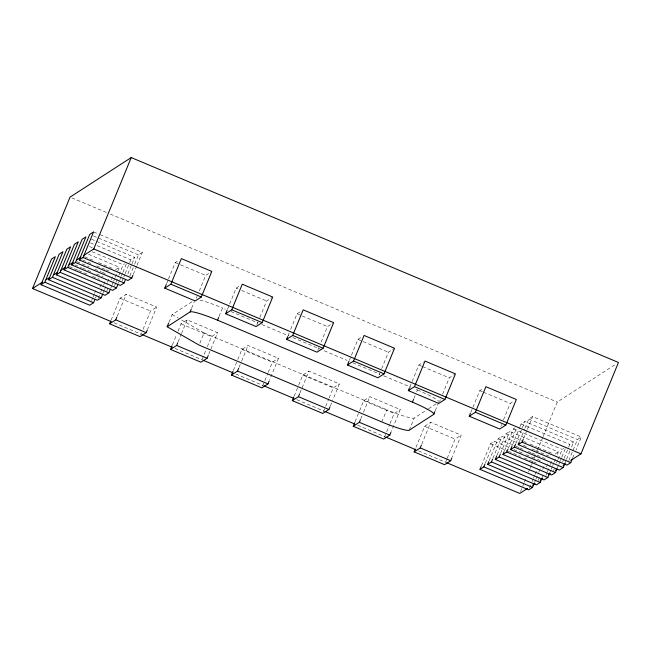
<?xml version="1.0" encoding="UTF-8"?>
<svg xmlns="http://www.w3.org/2000/svg" width="651" height="651" viewBox="0 0 651 651"><rect width="100%" height="100%" fill="white"/><g stroke="black" fill="none" stroke-linecap="round" stroke-linejoin="round"><path stroke-width="0.49" stroke-dasharray="3.25 2.44" d="M91.604 300.632L92.727 297.889M93.101 296.978L94.224 294.236M94.598 293.324L95.721 290.582M95.428 298.158L96.551 295.424M99.92 287.197L102.174 281.712M98.13 298.427L100.376 292.95M100.75 292.03L103.371 285.634M103.745 284.723L105.999 279.238M103.078 293.219L104.201 290.476M104.575 289.557L107.195 283.161M107.57 282.249L109.824 276.765M106.902 290.745L108.025 288.002M111.394 279.775L113.648 274.291M110.727 288.271L111.85 285.529M112.224 284.609L113.347 281.875M113.722 280.955L114.845 278.213M115.219 277.302L117.473 271.817M117.847 270.906L119.345 267.252L87.486 253.849M114.552 285.797L115.675 283.055M116.049 282.135L118.669 275.739M119.043 274.828L123.169 264.778L124.699 263.785M118.376 283.323L119.499 280.581M119.874 279.67L120.996 276.927M121.371 276.008L122.494 273.265M122.868 272.354L126.245 264.127M122.201 280.85L123.324 278.107M123.698 277.196L124.821 274.453M125.195 273.534L129.321 263.484M129.695 262.573L130.818 259.83L134.643 257.357L96.226 241.195M127.897 273.802L131.64 264.664M132.015 263.753L134.643 257.357M111.109 320.146L120.109 298.215L126.229 294.26L156.679 307.069L147.687 328.999M129.85 275.902L134.342 264.933M134.716 264.021L138.468 254.883L142.292 252.409L99.188 234.279M133.292 274.34L136.669 266.121M137.044 265.201L142.292 252.409M117.229 316.191L126.229 294.26M140.819 334.785L141.568 332.954M143.065 329.3L150.56 311.023L156.679 307.069M166.623 283.576L168.121 279.922M168.495 279.01L175.241 262.565L179.066 260.091M169.073 322.074L172.149 314.579L194.25 300.29M172.393 344.851L176.511 334.801M178.016 331.139L181.011 323.832L187.13 319.877L217.58 332.685L208.589 354.616M191.638 308.175L194.332 301.616M178.138 341.808L181.133 334.492M181.507 333.581L187.13 319.877M196.325 298.215L197.074 296.384M199.32 290.907L205.692 275.365L211.811 271.41M199.873 343.223L204.105 332.913L181.653 320.032M219.061 316.443L222.52 308.004L225.327 309.184M202.095 359.482L205.838 350.344M207.344 346.69L211.461 336.64L217.58 332.685M227.525 309.192L236.142 288.173L240.732 285.211M233.294 370.468L237.42 360.41M237.794 359.498L241.912 349.449L248.031 345.486L278.49 358.294L269.49 380.225M239.039 367.424L241.285 361.94M241.659 361.028L248.031 345.486M256.852 324.743L257.975 322.001M259.847 317.436L266.593 300.982L271.947 297.523M262.622 386.01L264.493 381.445M264.876 380.534L267.87 373.218M268.245 372.307L272.37 362.257L278.49 358.294M288.051 335.721L289.174 332.978M290.68 329.325L297.051 313.79L300.876 311.316M294.203 396.077L298.321 386.027M298.695 385.115L302.821 375.057L308.94 371.103L339.391 383.911L332.645 400.357M299.94 393.033L308.94 371.103M317.753 350.36L318.884 347.618M321.13 342.133L327.502 326.599L332.856 323.132M323.531 411.627L328.771 398.835M329.146 397.924L333.271 387.866L339.391 383.911M330.399 405.842L332.27 401.276M349.335 360.426L357.952 339.407L361.777 336.933M355.104 421.693L359.222 411.644M359.604 410.732L363.722 400.674L369.841 396.719L400.292 409.528L391.3 431.458M360.849 418.65L361.972 415.908M363.47 412.254L369.841 396.719M379.037 375.057L379.785 373.235M381.657 368.661L388.403 352.215L393.757 348.749M381.82 421.946L386.816 409.756A26.512 3.003 22.3 0 0 414.239 418.023L427.74 409.292M384.432 437.244L386.303 432.671M386.678 431.759L389.68 424.452M390.055 423.532L394.172 413.483L400.292 409.528M409.861 386.954L411.733 382.381M412.107 381.47L418.853 365.024L423.443 362.054M413.955 398.404L415.102 395.596M416.64 391.845L417.413 389.973L414.597 388.793M409.243 430.213L414.239 418.023M416.005 447.31L424.631 426.291L430.742 422.336L461.201 435.145L452.201 457.075M435.25 410.635L438.717 402.196M421.75 444.267L430.742 422.336M439.563 401.586L440.312 399.763M442.558 394.278L449.304 377.824L454.658 374.366M445.707 461.941L446.83 459.199M447.204 458.288L455.082 439.099L461.201 435.145M470.763 412.563L479.763 390.633L483.587 388.159M481.496 465.685L490.496 443.754L494.321 441.28L509.31 447.587M485.32 463.211L494.321 441.28M500.839 426.291L501.595 424.46M503.467 419.887L510.213 403.441L513.273 401.464M489.145 460.737L498.145 438.807L501.97 436.333L517.895 443.038M492.97 458.263L501.97 436.333M497.169 454.878L505.794 433.859L509.619 431.385L558.338 451.884L556.841 455.537M500.619 453.324L509.619 431.385M504.444 450.85L513.444 428.911L514.974 427.927M508.268 448.376L516.512 428.268M512.467 444.983L519.588 427.626M519.962 426.706L521.093 423.972L524.918 421.498L573.637 441.988L571.017 448.384M515.918 443.429L521.915 428.806M522.289 427.894L524.918 421.498M519.742 440.955L524.616 429.074M524.991 428.163L528.734 419.024L532.559 416.55L581.286 437.041L576.037 449.833M523.567 438.481L526.944 430.254M527.318 429.343L532.559 416.55M520.548 491.57L523.99 483.18M524.372 482.245L526.285 477.582M528.579 471.991L529.727 469.192M530.109 468.256L531.257 465.465M531.639 464.529L533.934 458.939M534.316 458.003L536.994 451.477M537.376 450.541L542.731 437.488M543.113 436.552L557.256 402.058L615.903 364.129M529.475 488.006L531.721 482.521M532.095 481.61L533.218 478.867M533.592 477.956L534.723 475.214M535.098 474.302L537.344 468.818M534.422 482.79L535.545 480.047M535.919 479.136L538.548 472.74M538.922 471.829L541.168 466.344M538.247 480.316L539.37 477.574M542.747 469.355L544.993 463.87M542.071 477.842L543.194 475.1M546.571 466.881L548.817 461.396M545.896 475.368L547.019 472.634M547.393 471.715L550.014 465.319M550.388 464.407L552.642 458.922M549.721 472.895L550.844 470.16M551.218 469.241L552.341 466.498M552.715 465.587L553.838 462.845M554.213 461.933L556.467 456.449M553.545 470.429L554.294 468.598M556.54 463.113L557.663 460.371M558.037 459.46L562.163 449.41L563.693 448.417M557.37 467.955L558.493 465.213M558.867 464.293L559.99 461.551M560.365 460.639L561.487 457.897M561.862 456.986L565.239 448.759M562.692 461.819L563.815 459.085M564.189 458.166L568.315 448.116M568.689 447.204L569.812 444.462L573.637 441.988M565.019 463.007L566.142 460.265M566.516 459.346L570.642 449.296M568.844 460.534L577.461 439.515L581.286 437.041M572.668 458.06L574.54 453.487M115.52 269.726L119.345 267.252M428.586 408.747L436.178 403.832M555.279 453.861L558.338 451.884M71.903 197.928L106.569 212.503M110.32 214.081L557.256 402.058M175.241 262.565L205.692 275.365M236.142 288.173L237.989 288.954M241.684 290.501L266.593 300.982M297.051 313.79L327.502 326.599M357.952 339.407L388.403 352.215M418.853 365.024L421.628 366.188M422.548 366.57L449.304 377.824M479.763 390.633L482.529 391.796M483.449 392.187L510.213 403.441M93.565 231.919L98.252 233.888M93.492 235.971L138.468 254.883M528.734 419.024L577.461 439.515M91.539 239.226L95.29 240.805M90.53 242.888L93.337 244.068M97.089 245.647L130.818 259.83M521.093 423.972L569.812 444.462M89.513 246.542L92.328 247.722M92.247 251.774L123.169 264.778M513.444 428.911L562.163 449.41M230.95 311.552L258.121 322.977M261.873 324.556L289.044 335.981M292.795 337.56L347.138 360.418M352.761 362.778L379.932 374.211M383.683 375.79L410.854 387.215M84.597 256.722L94.908 261.051M98.651 262.63L112.713 268.537M505.794 433.859L522.655 440.955M523.591 441.345L526.407 442.534M530.15 444.104L536.709 446.863M537.653 447.261L542.332 449.231M543.268 449.621L553.578 453.959M82.653 259.977L92.955 264.314M96.706 265.893L105.136 269.441M106.072 269.831L110.76 271.801M523.518 445.398L526.325 446.578M531.948 448.946L534.764 450.126M535.7 450.525L549.753 456.432M76.948 261.669L89.13 266.788M94.753 269.156L101.312 271.915M102.248 272.305L106.935 274.274M498.145 438.807L515.006 445.902M515.942 446.293L518.757 447.481M519.693 447.872L524.38 449.841M528.124 451.42L530.939 452.6M531.875 452.998L545.929 458.906M75.003 264.924L81.562 267.683M82.498 268.082L90.928 271.63M96.551 273.99L103.11 276.748M513.997 449.556L522.428 453.104M526.179 454.683L536.481 459.012M537.417 459.411L542.104 461.38M69.299 266.609L77.738 270.157M78.673 270.556L88.975 274.885M92.727 276.463L99.286 279.222M490.496 443.754L507.357 450.85M508.293 451.241L520.475 456.367M524.226 457.946L532.656 461.486M533.592 461.885L536.408 463.064M204.105 332.913L386.816 409.756M120.109 298.215L150.56 311.023M181.011 323.832L211.461 336.64M241.912 349.449L272.37 362.257M302.821 375.057L333.271 387.866M363.722 400.674L394.172 413.483M424.631 426.291L455.082 439.099M114.071 322.806L141.243 334.232M174.973 348.415L202.144 359.848M235.874 374.032L263.045 385.465M296.783 399.649L323.954 411.074M357.684 425.266L384.855 436.691M418.585 450.874L445.756 462.308M172.149 314.579L178.195 318.046M199.89 300.119A26.512 3.003 22.3 0 1 222.52 308.004M417.413 389.973A26.512 3.003 22.3 0 1 438.676 401.333"/><path stroke-width="0.98" d="M111.256 321.618L32.55 288.523L70.031 197.139L131.217 157.566L618.45 362.477L580.969 453.861L570.772 460.46M41.005 284.715L51.502 259.122L55.327 256.649L44.829 282.241L41.005 284.715L89.724 305.205L93.549 302.731L94.68 299.989M48.654 279.767L59.151 254.175L62.976 251.701L52.479 277.293L48.654 279.767L97.373 300.257L101.198 297.784L102.703 294.13M56.303 274.82L66.801 249.235L70.617 246.762L60.128 272.346L56.303 274.82L105.023 295.31L108.847 292.836L109.978 290.094M63.953 269.872L74.442 244.288L78.266 241.814L67.777 267.398L63.953 269.872L112.672 290.362L116.496 287.888L117.619 285.146M71.602 264.924L82.091 239.34L85.916 236.866L75.426 262.451L71.602 264.924L120.321 285.415L124.146 282.941L125.269 280.199M79.251 259.977L89.74 234.393L93.565 231.919L83.076 257.503L79.251 259.977L127.97 280.467L131.795 277.993L132.918 275.259M83.54 255.542L93.744 248.942L131.217 157.566M147.313 329.911L146.182 332.653L140.063 336.616L109.612 323.807L110.735 321.065M109.612 323.807L115.732 319.844L116.854 317.102M164.744 288.149L170.863 284.194L181.36 258.602L211.811 271.41L201.314 297.002L195.202 300.957L164.744 288.149L166.249 284.495M434.868 411.57L433.712 414.378L409.243 430.213A26.512 3.003 22.3 0 1 381.82 421.946L199.108 345.103L167.152 326.761L168.69 323.01M208.214 355.527L207.091 358.27L200.972 362.225L170.521 349.416L172.019 345.762M167.152 326.761L190.1 311.927L191.256 309.111M170.521 349.416L176.641 345.461L177.764 342.719M190.1 311.927A26.512 3.003 22.3 0 1 217.524 320.186L218.679 317.379M225.653 313.766L231.772 309.803L242.262 284.218L272.712 297.027L262.223 322.611L256.103 326.574L225.653 313.766L227.15 310.104M269.115 381.144L267.992 383.887L261.873 387.841L231.422 375.033L232.92 371.379M231.422 375.033L237.542 371.078L238.665 368.336M286.554 339.374L292.673 335.42L303.171 309.835L333.621 322.644L323.124 348.228L317.004 352.183L286.554 339.374L287.677 336.64M330.024 406.761L328.893 409.495L322.774 413.458L292.323 400.65L293.821 396.996M292.323 400.65L298.443 396.695L299.566 393.953M347.455 364.991L353.574 361.036L364.072 335.444L394.522 348.252L384.033 373.845L377.914 377.8L347.455 364.991L348.96 361.338M390.925 432.37L389.803 435.112L383.683 439.067L353.233 426.267L354.73 422.605M353.233 426.267L359.352 422.304L360.475 419.561M408.364 390.608L414.484 386.653L424.973 361.061L455.423 373.869L444.934 399.454L438.815 403.417L408.364 390.608L409.487 387.866M433.712 414.378A26.512 3.003 22.3 0 0 412.417 402.155L413.564 399.348M451.827 457.987L450.704 460.729L444.584 464.684L414.134 451.875L415.257 449.133M414.134 451.875L420.253 447.921L421.376 445.178M469.265 416.225L475.385 412.262L485.882 386.678L516.333 399.486L505.835 425.07L499.716 429.025L469.265 416.225L470.388 413.483M534.048 483.709L532.551 487.363L528.726 489.837L479.999 469.347L481.122 466.604M479.999 469.347L483.823 466.873L484.946 464.13M541.697 478.762L540.2 482.415L536.375 484.889L487.648 464.399L488.771 461.657M487.648 464.399L491.472 461.925L492.595 459.183M549.346 473.814L547.841 477.468L544.024 479.942L495.297 459.451L496.794 455.798M495.297 459.451L499.122 456.978L500.245 454.235M556.996 468.866L555.49 472.52L551.666 474.994L502.946 454.504L504.069 451.761M502.946 454.504L506.771 452.03L507.894 449.288M564.645 463.919L563.139 467.573L559.315 470.046L510.596 449.556L512.093 445.902M510.596 449.556L514.42 447.082L515.543 444.34M572.294 458.971L570.789 462.625L566.964 465.099L518.245 444.609L519.368 441.866M518.245 444.609L522.069 442.135L523.192 439.392M32.55 288.523L42.746 281.924M46.148 279.727L49.549 277.529M53.797 274.779L57.198 272.582M60.592 270.385L65.694 267.081M69.096 264.884L73.343 262.133M76.745 259.936L80.993 257.194M527.432 488.494L519.783 493.434L446.7 462.698M532.526 485.19L535.081 483.547M540.175 480.243L542.731 478.599M548.679 474.75L550.38 473.651M555.474 470.356L557.175 469.257M563.123 465.408L565.67 463.756M93.744 248.942L580.969 453.861M170.863 284.194L201.314 297.002M231.772 309.803L262.223 322.611M292.673 335.42L323.124 348.228M353.574 361.036L384.033 373.845M414.484 386.653L444.934 399.454M475.385 412.262L505.835 425.07M83.076 257.503L131.795 277.993M522.069 442.135L570.789 462.625M217.524 320.186L412.417 402.155M75.426 262.451L124.146 282.941M514.42 447.082L563.139 467.573M67.777 267.398L116.496 287.888M506.771 452.03L555.49 472.52M60.128 272.346L108.847 292.836M499.122 456.978L547.841 477.468M52.479 277.293L101.198 297.784M491.472 461.925L540.2 482.415M44.829 282.241L93.549 302.731M483.823 466.873L532.551 487.363M115.732 319.844L146.182 332.653M176.641 345.461L207.091 358.27M237.542 371.078L267.992 383.887M298.443 396.695L328.893 409.495M359.352 422.304L389.803 435.112M420.253 447.921L450.704 460.729M142.178 334.622L172.157 347.235M203.079 360.239L233.066 372.852M263.98 385.856L293.967 398.469M324.89 411.473L354.868 424.078M385.791 437.081L415.777 449.695"/></g></svg>
